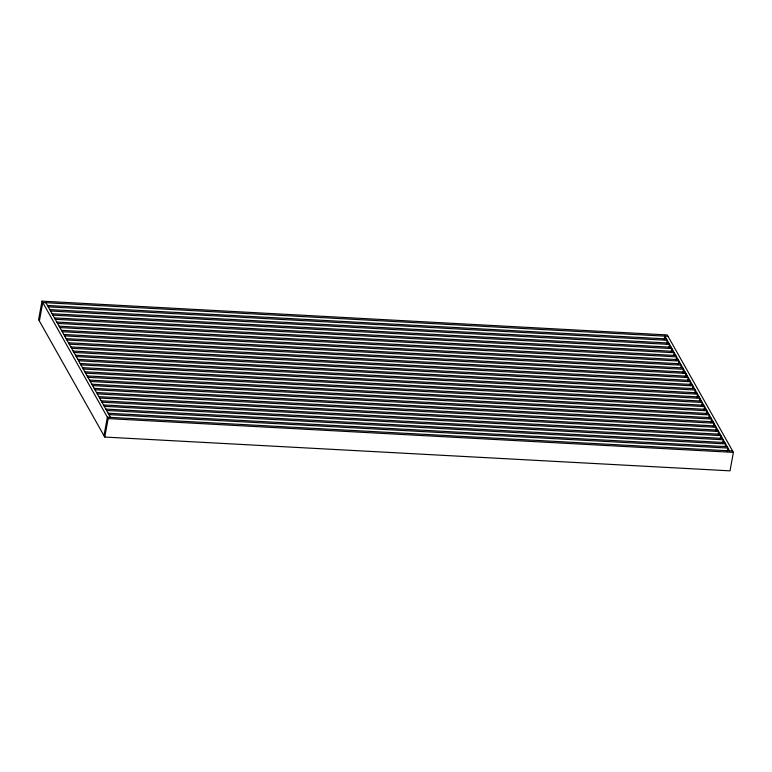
<?xml version="1.0" encoding="UTF-8"?>
<svg xmlns="http://www.w3.org/2000/svg" width="772" height="772" viewBox="0 0 772 772"><rect width="100%" height="100%" fill="white"/><g stroke="black" fill="none" stroke-linecap="round" stroke-linejoin="round"><path stroke-width="1.16" d="M41.987 301.157L38.6 319.627L104.76 437.058L730.013 470.843L733.4 452.373L667.24 334.942L41.987 301.157L108.157 418.588L104.76 437.058M39.382 321.007L42.769 302.537L668.012 336.322M103.988 435.678L107.376 417.208L732.618 450.993M664.258 339.612L664.895 336.148L729.492 450.819M666.603 343.704L667.22 340.298L48.231 306.851M668.938 347.854L669.556 344.437L50.566 311M671.273 351.993L671.891 348.587L52.901 315.14M673.811 355.004L674.226 352.727L55.237 319.29M675.944 360.283L676.562 356.876L57.572 323.429M678.279 364.432L678.897 361.016L59.907 327.579M680.817 367.433L681.232 365.166L62.242 331.719M682.95 372.722L683.567 369.305L64.578 335.868M685.275 376.861L685.903 373.455L66.913 340.008M687.611 381.011L688.238 377.595L69.248 344.158M689.946 385.151L690.573 381.744L71.584 348.297M692.494 388.162L692.909 385.884L73.919 352.447M694.617 393.44L695.244 390.034L76.254 356.587M696.952 397.59L697.579 394.174L78.59 360.736M699.5 400.591L699.914 398.323L80.925 364.876M701.623 405.879L702.25 402.463L83.26 369.026M703.958 410.019L704.585 406.612L85.596 373.165M706.293 414.168L706.92 410.752L87.931 377.315M708.628 418.308L709.256 414.902L90.266 381.455M710.964 422.458L711.591 419.042L92.601 385.604M713.299 426.598L713.926 423.191L94.937 389.744M715.634 430.747L716.262 427.331L97.272 393.894M718.182 433.748L718.597 431.48L99.607 398.034M720.305 439.036L720.932 435.62L101.943 402.183M722.64 443.176L723.267 439.77L104.278 406.323M725.188 446.187L725.603 443.91L106.613 410.472M727.311 451.466L727.938 448.059L108.948 414.612M47.449 305.471L666.448 338.918M49.784 309.611L668.784 343.058M52.12 313.76L671.119 347.207M54.455 317.9L673.454 351.347M56.79 322.049L675.789 355.496M59.126 326.189L678.125 359.636M61.461 330.339L680.46 363.786M63.796 334.479L682.795 367.926M66.131 338.628L685.131 372.075M68.467 342.768L687.466 376.215M70.802 346.917L689.801 380.364M73.137 351.057L692.137 384.504M75.473 355.207L694.472 388.654M77.808 359.347L696.807 392.794M80.143 363.496L699.142 396.943M82.479 367.636L701.478 401.083M84.814 371.786L703.813 405.232M87.149 375.925L706.148 409.372M89.484 380.075L708.484 413.522M91.82 384.215L710.819 417.662M94.155 388.364L713.145 421.811M96.49 392.504L715.48 425.951M98.826 396.654L717.815 430.1M101.161 400.793L720.151 434.24M103.496 404.943L722.486 438.39M105.832 409.083L724.821 442.53M108.167 413.232L727.156 446.679M108.157 418.588L733.4 452.373M45.895 302.711L110.502 417.372"/></g></svg>
